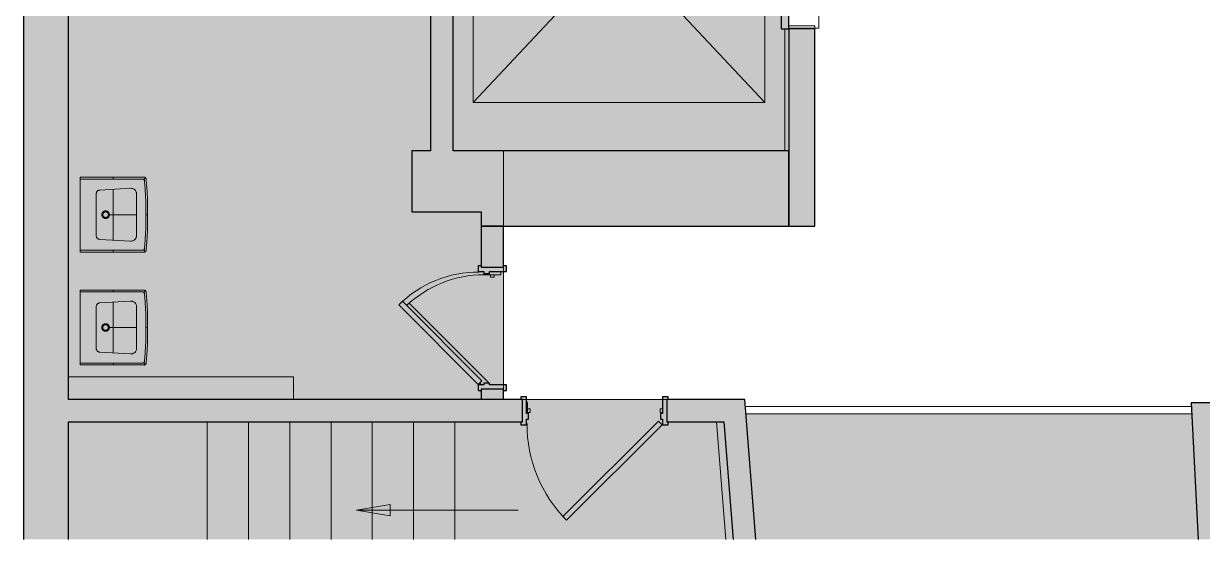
# Model space of a CAD drawing. Header units: inches. Extents: x 624 to 2155, y -334 to 1857.
# Drawn here: x 1524.4 to 1838.8, y 937.9 to 1075.5 of the extents above; entities that cross this region are included whole.
import ezdxf

# ---------------------------------------------------------------- set-up
doc = ezdxf.new("R2010")
doc.units = ezdxf.units.IN
doc.header["$MEASUREMENT"] = 0
doc.linetypes.add('Demolished', pattern=[0.1875, 0.125, -0.0625])
for name, color, linetype, lineweight in [('1600 K ST MEZZANINE_dwg', 8, 'Continuous', 9), ('A-DETL-GENF', 92, 'Continuous', 9), ('A-DETL-THIN', 151, 'Continuous', 9), ('A-DOOR', 31, 'Demolished', 9), ('A-Door-Exst', 7, 'Continuous', 9), ('A-Flor-Hral-Exst', 7, 'Continuous', 9), ('A-WALL', 113, 'Continuous', 18), ('A-Wall-Exst', 7, 'Continuous', 9), ('A-WALL-PATT', 111, 'Continuous', 18), ('I-WALL', 2, 'Continuous', 18), ('XAR$0$AFLEV', 7, 'Continuous', 9), ('XAR$0$AFLST', 7, 'Continuous', 9), ('XAR$0$AWA', 7, 'Continuous', 9), ('XAR$0$PFI', 7, 'Continuous', 9)]:
    doc.layers.add(name, color=color, linetype=linetype, lineweight=lineweight)

# ---------------------------------------------------------------- blocks, each defined once
blk = doc.blocks.new('ELEVATOR DOOR - 42_ x 84_-7366661-Level MEZZ DEMOLITION')
at = {"layer": 'A-DOOR', "linetype": 'Continuous', "lineweight": 18}
for points in [[(-25.15, 5.5), (-25.15, 3.5), (-4.03, 3.5), (-4.03, 5.5)], [(-3.78, 5.5), (-3.78, 3.5), (17.35, 3.5), (17.35, 5.5)]]:
    blk.add_hatch(color=10, dxfattribs=at).paths.add_polyline_path(points, flags=0)
at = {"layer": 'A-DOOR', "color": 8, "linetype": 'Continuous', "lineweight": 30}
for p, q in [((-4.03, 5.5), (-25.15, 5.5)), ((-25.15, 5.5), (-25.15, 3.5)), ((-25.15, 3.5), (-4.03, 3.5)), ((-4.03, 3.5), (-4.03, 5.5)), ((17.35, 5.5), (-3.78, 5.5)), ((-3.78, 5.5), (-3.78, 3.5)), ((-3.78, 3.5), (17.35, 3.5)), ((17.35, 3.5), (17.35, 5.5))]:
    blk.add_line(p, q, dxfattribs=at)
at = {"layer": 'A-DOOR', "linetype": 'Continuous', "lineweight": 18}
for p, q in [((-24.9, 3.5), (-24.9, -4.5)), ((-3.78, 3.5), (-4.03, 3.5)), ((17.1, -4.5), (17.1, 3.5)), ((-24.9, -4.5), (17.1, -4.5))]:
    blk.add_line(p, q, dxfattribs=at)
blk = doc.blocks.new('1600 K ST MEZZANINE_dwg-7073454-Level MEZZ DEMOLITION')
at = {"lineweight": 9}
blk.add_hatch(color=256, dxfattribs=at).paths.add_polyline_path([(1905.36, 944.22), (1896.36, 945.72), (1905.36, 947.22)], flags=0)
for p, q in [((1896.36, 945.72), (1905.36, 947.22)), ((1905.36, 947.22), (1905.36, 944.22)), ((1896.36, 945.72), (1939.52, 945.72)), ((1905.36, 944.22), (1896.36, 945.72))]:
    blk.add_line(p, q, dxfattribs=at)
at = {"layer": 'A-Door-Exst'}
for p, q in [((1934.88, 1008.51), (1934.88, 1009.38)), ((1929.26, 979.63), (1929.77, 979.13)), ((1933.13, 979.14), (1932.13, 979.14))]:
    blk.add_line(p, q, dxfattribs=at)
at = {"layer": 'A-Door-Exst', "flags": 128}
for points in [[(1930.38, 1008.88), (1930.38, 1008.51), (1934.88, 1008.51)], [(1931.49, 979.63), (1931.62, 979.75), (1910.4, 1000.97), (1909.76, 1000.32)], [(1941.75, 974.5), (1942.03, 974.5), (1942.03, 971.5)], [(1978, 971.75), (1977.41, 971.75), (1977.41, 972.75), (1978, 972.75)]]:
    blk.add_lwpolyline(points, dxfattribs=at)
for points in [[(1933.13, 1008.51), (1933.13, 1007.89), (1932.13, 1007.89), (1932.13, 1008.51)], [(1942.03, 971.75), (1942.66, 971.75), (1942.66, 972.75), (1942.03, 972.75)]]:
    blk.add_lwpolyline(points, close=True, dxfattribs=at)
at = {"layer": 'A-Door-Exst'}
blk.add_arc((1930.38, 978.51), 30, 90, 133.3989, dxfattribs=at)
at = {"layer": 'A-Flor-Hral-Exst'}
for p, q in [((2000.23, 973.38), (2119, 973.38)), ((2000.23, 971.38), (2119.1, 971.38))]:
    blk.add_line(p, q, dxfattribs=at)
at = {"layer": 'A-Wall-Exst'}
for p, q in [((2010.63, 1074.08), (2010.63, 1041.58)), ((1992.38, 969.25), (1994.84, 937.92))]:
    blk.add_line(p, q, dxfattribs=at)
at = {"layer": 'A-Wall-Exst', "flags": 128}
blk.add_lwpolyline([(2018.63, 1074.08), (2018.63, 1074.95), (2011.63, 1074.95)], dxfattribs=at)
at = {"layer": 'A-WALL-PATT', "color": 7, "lineweight": 9}
blk.add_line((2011.63, 1074.95), (2018.63, 1074.95), dxfattribs=at)
at = {"layer": 'XAR$0$AFLEV', "flags": 128}
blk.add_lwpolyline([(2005.28, 1137.45), (1927.48, 1137.45), (1927.48, 1054.45), (2005.28, 1054.45), (2005.28, 1137.45), (1927.48, 1054.45), (2005.28, 1054.45), (1927.48, 1137.45)], dxfattribs=at)
at = {"layer": 'XAR$0$AFLST'}
for p, q in [((1856.62, 969.25), (1856.62, 937.92)), ((1867.62, 969.25), (1867.62, 937.92)), ((1878.62, 969.25), (1878.62, 937.92)), ((1889.62, 969.25), (1889.62, 937.92)), ((1900.62, 969.25), (1900.62, 937.92)), ((1911.62, 969.25), (1911.62, 937.92)), ((1922.62, 969.25), (1922.62, 937.92))]:
    blk.add_line(p, q, dxfattribs=at)
at = {"layer": 'XAR$0$AWA', "flags": 128}
blk.add_lwpolyline([(1819.63, 981.25), (1879.63, 981.25), (1879.63, 975.25)], dxfattribs=at)
at = {"layer": 'XAR$0$PFI'}
for p, q in [((1831.53, 1034.04), (1831.53, 1034.54)), ((1840.14, 1034.41), (1839.68, 1033.91)), ((1839.35, 1034.04), (1822.75, 1034.04)), ((1836.17, 1031.58), (1827.95, 1031.12)), ((1831.53, 1017.76), (1831.53, 1031.32)), ((1827, 1018.96), (1827, 1030.12)), ((1837.75, 1019), (1837.75, 1030.08)), ((1840.21, 1024.54), (1840.21, 1027.56)), ((1830.5, 1024.54), (1837.75, 1024.54)), ((1836.17, 1017.5), (1827.95, 1017.96)), ((1831.53, 1014.54), (1831.53, 1015.04)), ((1840.14, 1014.67), (1839.68, 1015.17)), ((1839.35, 1003.95), (1822.75, 1003.95)), ((1831.53, 1003.95), (1831.53, 1004.45)), ((1840.14, 1004.32), (1839.68, 1003.82)), ((1827, 988.86), (1827, 1000.03)), ((1836.17, 1001.48), (1827.95, 1001.03)), ((1831.53, 987.67), (1831.53, 1001.22)), ((1837.75, 988.91), (1837.75, 999.99)), ((1840.21, 994.45), (1840.21, 997.46)), ((1830.5, 994.45), (1837.75, 994.45)), ((1836.17, 987.41), (1827.95, 987.87)), ((1831.53, 984.45), (1831.53, 984.95)), ((1840.14, 984.58), (1839.68, 985.08))]:
    blk.add_line(p, q, dxfattribs=at)
at = {"layer": 'XAR$0$PFI', "flags": 128}
for points in [[(1839.35, 1015.04), (1822.75, 1015.04), (1822.75, 1034.04), (1822.75, 1034.54), (1839.8, 1034.54)], [(1840.7, 1021.35), (1840.71, 1024.54), (1840.7, 1027.73)], [(1840.21, 1021.52), (1840.21, 1024.54), (1840.75, 1024.54)], [(1839.8, 1014.54), (1822.75, 1014.54), (1822.75, 1015.04)], [(1839.35, 984.95), (1822.75, 984.95), (1822.75, 1003.95), (1822.75, 1004.45), (1839.8, 1004.45)], [(1840.7, 991.26), (1840.71, 994.45), (1840.7, 997.63)], [(1840.21, 991.43), (1840.21, 994.45), (1840.75, 994.45)], [(1839.8, 984.45), (1822.75, 984.45), (1822.75, 984.95)]]:
    blk.add_lwpolyline(points, dxfattribs=at)
at = {"layer": 'XAR$0$PFI'}
for centre, radius, start, end in [((1839.8, 1033.96), 0.578, 75.9109, 90), ((1839.87, 1034.22), 0.312, 56.68, 75.9106), ((1839.61, 1033.83), 0.783, 47.7325, 56.6803), ((1839.61, 1033.83), 0.783, 38.785, 47.7328), ((1839.97, 1034.12), 0.312, 19.5539, 38.7846), ((1839.72, 1034.03), 0.578, 5.4652, 19.5543), ((1827.86, 1030.47), 0.631, 107.6497, 127.2485), ((1828.01, 1029.97), 1.15, 93.18, 107.6499), ((1836.27, 1029.81), 1.77, 81.5323, 93.1799), ((1836.4, 1030.71), 0.86, 64.7819, 81.5323), ((1835.32, 1028.41), 3.41, 58.2375, 64.7819), ((1836.55, 1030.39), 1.08, 46.5898, 58.2374), ((1836.55, 1030.39), 1.08, 34.9424, 46.59), ((1834.64, 1029.05), 3.41, 28.3981, 34.9424), ((1839.35, 1033.46), 0.578, 75.8672, 90.0001), ((1839.41, 1033.72), 0.312, 56.5938, 75.8668), ((1839.15, 1033.33), 0.781, 47.6012, 56.5939), ((1839.15, 1033.33), 0.781, 38.609, 47.6017), ((1839.52, 1033.62), 0.312, 19.3356, 38.6086), ((1839.27, 1033.53), 0.578, 5.2026, 19.3356), ((1710, 1021.76), 130.38, 3.4685, 5.2027), ((1709.99, 1021.62), 130.9, 3.6433, 5.465), ((1828.16, 1030.12), 1.15, 165.5301, 180), ((1827.65, 1030.25), 0.631, 145.9309, 165.5297), ((1828.4, 1029.74), 1.54, 136.59, 145.9312), ((1828.4, 1029.74), 1.54, 127.2488, 136.59), ((1836.88, 1030.26), 0.86, 11.6475, 28.3979), ((1835.98, 1030.08), 1.77, 359.9999, 11.6475), ((1803.55, 1027.43), 36.66, 0.1978, 3.4685), ((1803.68, 1027.59), 37.02, 0.2176, 3.6434), ((1829.5, 1024.54), 1, 170.0001, 180.0001), ((1829.5, 1024.54), 1, 160, 170.0001), ((1829.5, 1024.54), 1, 149.9998, 159.9998), ((1829.5, 1024.54), 1, 140.0001, 150.0001), ((1829.5, 1024.54), 1, 130, 140), ((1829.5, 1024.54), 0.75, 159.9997, 169.9997), ((1829.5, 1024.54), 0.75, 150.0002, 160.0002), ((1829.5, 1024.54), 1, 119.9999, 129.9999), ((1829.5, 1024.54), 0.75, 140, 150), ((1829.5, 1024.54), 0.75, 130, 140), ((1829.5, 1024.54), 1, 110.0002, 120.0002), ((1829.5, 1024.54), 0.75, 120, 130), ((1829.5, 1024.54), 0.75, 109.9998, 119.9998), ((1829.5, 1024.54), 1, 99.9999, 110), ((1829.5, 1024.54), 0.75, 100.0003, 110.0003), ((1829.5, 1024.54), 1, 89.9999, 99.9999), ((1829.5, 1024.54), 0.75, 89.9999, 99.9999), ((1829.5, 1024.54), 1, 80.0001, 90.0001), ((1829.5, 1024.54), 0.75, 80.0001, 90.0001), ((1829.5, 1024.54), 0.75, 69.9997, 79.9997), ((1829.5, 1024.54), 1, 70, 80.0001), ((1829.5, 1024.54), 0.75, 60.0002, 70.0002), ((1829.5, 1024.54), 1, 59.9998, 69.9998), ((1829.5, 1024.54), 0.75, 50, 60), ((1829.5, 1024.54), 0.75, 40, 50), ((1829.5, 1024.54), 1, 50.0001, 60.0001), ((1829.5, 1024.54), 0.75, 30, 40), ((1829.5, 1024.54), 1, 40, 50), ((1829.5, 1024.54), 0.75, 19.9998, 29.9998), ((1829.5, 1024.54), 0.75, 10.0003, 20.0003), ((1829.5, 1024.54), 1, 29.9999, 39.9999), ((1829.5, 1024.54), 1, 20.0002, 30.0002), ((1829.5, 1024.54), 1, 9.9999, 20), ((1829.5, 1024.54), 1, 359.9999, 9.9999), ((1829.5, 1024.54), 1, 179.9999, 189.9999), ((1829.5, 1024.54), 1, 189.9999, 200), ((1829.5, 1024.54), 1, 200.0002, 210.0002), ((1829.5, 1024.54), 1, 209.9999, 219.9999), ((1829.5, 1024.54), 1, 220, 230), ((1829.5, 1024.54), 0.75, 170.0001, 180.0001), ((1829.5, 1024.54), 0.75, 179.9999, 189.9999), ((1829.5, 1024.54), 0.75, 190.0003, 200.0003), ((1829.5, 1024.54), 0.75, 199.9998, 209.9998), ((1829.5, 1024.54), 0.75, 210, 220), ((1829.5, 1024.54), 1, 230.0001, 240.0001), ((1829.5, 1024.54), 0.75, 220, 230), ((1829.5, 1024.54), 1, 239.9998, 249.9998), ((1829.5, 1024.54), 0.75, 230, 240), ((1829.5, 1024.54), 0.75, 240.0002, 250.0002), ((1829.5, 1024.54), 1, 250, 260.0001), ((1829.5, 1024.54), 0.75, 249.9997, 259.9997), ((1829.5, 1024.54), 1, 260.0001, 270.0001), ((1829.5, 1024.54), 0.75, 260.0001, 270.0001), ((1829.5, 1024.54), 0.75, 269.9999, 279.9999), ((1829.5, 1024.54), 1, 269.9999, 279.9999), ((1829.5, 1024.54), 0.75, 280.0003, 290.0003), ((1829.5, 1024.54), 1, 279.9999, 290), ((1829.5, 1024.54), 0.75, 289.9998, 299.9998), ((1829.5, 1024.54), 1, 290.0002, 300.0002), ((1829.5, 1024.54), 0.75, 300, 310), ((1829.5, 1024.54), 0.75, 310, 320), ((1829.5, 1024.54), 1, 299.9999, 309.9999), ((1829.5, 1024.54), 0.75, 320, 330), ((1829.5, 1024.54), 0.75, 330.0002, 340.0002), ((1829.5, 1024.54), 1, 310, 320), ((1829.5, 1024.54), 0.75, 339.9997, 349.9997), ((1829.5, 1024.54), 0.75, 359.9999, 9.9999), ((1829.5, 1024.54), 0.75, 350.0001, 0.0001), ((1829.5, 1024.54), 1, 320.0001, 330.0001), ((1829.5, 1024.54), 1, 329.9998, 339.9998), ((1829.5, 1024.54), 1, 340, 350.0001), ((1829.5, 1024.54), 1, 350.0001, 0.0001), ((1828.16, 1018.96), 1.15, 180, 194.4699), ((1827.65, 1018.83), 0.631, 194.4703, 214.0691), ((1828.4, 1019.34), 1.54, 214.0688, 223.41), ((1834.64, 1020.03), 3.41, 325.0576, 331.6019), ((1836.88, 1018.82), 0.86, 331.6021, 348.3525), ((1835.98, 1019), 1.77, 348.3525, 0.0001), ((1710, 1027.32), 130.38, 354.7973, 356.5315), ((1803.55, 1021.65), 36.66, 356.5315, 359.8022), ((1709.99, 1027.46), 130.9, 354.535, 356.3567), ((1803.68, 1021.49), 37.02, 356.3566, 359.7824), ((1828.4, 1019.34), 1.54, 223.41, 232.7512), ((1827.86, 1018.61), 0.631, 232.7515, 252.3503), ((1828.01, 1019.11), 1.15, 252.3501, 266.82), ((1836.27, 1019.27), 1.77, 266.8201, 278.4677), ((1836.4, 1018.37), 0.86, 278.4677, 295.2181), ((1835.32, 1020.67), 3.41, 295.2181, 301.7625), ((1836.55, 1018.69), 1.08, 301.7626, 313.4102), ((1836.55, 1018.69), 1.08, 313.41, 325.0576), ((1839.15, 1015.75), 0.781, 312.3983, 321.391), ((1839.52, 1015.46), 0.312, 321.3914, 340.6644), ((1839.27, 1015.55), 0.578, 340.6644, 354.7974), ((1839.35, 1015.62), 0.578, 269.9999, 284.1328), ((1839.41, 1015.36), 0.312, 284.1332, 303.4062), ((1839.15, 1015.75), 0.781, 303.4061, 312.3988), ((1839.8, 1015.12), 0.578, 270, 284.0891), ((1839.87, 1014.86), 0.312, 284.0894, 303.32), ((1839.61, 1015.25), 0.783, 303.3197, 312.2675), ((1839.61, 1015.25), 0.783, 312.2672, 321.215), ((1839.97, 1014.96), 0.312, 321.2154, 340.4461), ((1839.72, 1015.05), 0.578, 340.4457, 354.5348), ((1839.35, 1003.37), 0.578, 75.8672, 90.0001), ((1839.41, 1003.63), 0.312, 56.5938, 75.8668), ((1839.15, 1003.23), 0.781, 47.6012, 56.5939), ((1839.15, 1003.23), 0.781, 38.609, 47.6017), ((1839.52, 1003.53), 0.312, 19.3356, 38.6086), ((1839.8, 1003.87), 0.578, 75.9109, 90), ((1839.27, 1003.44), 0.578, 5.2026, 19.3356), ((1710, 991.67), 130.38, 3.4685, 5.2027), ((1839.87, 1004.13), 0.312, 56.68, 75.9106), ((1839.61, 1003.73), 0.783, 47.7325, 56.6803), ((1839.61, 1003.73), 0.783, 38.785, 47.7328), ((1839.97, 1004.03), 0.312, 19.5539, 38.7846), ((1839.72, 1003.94), 0.578, 5.4652, 19.5543), ((1709.99, 991.53), 130.9, 3.6433, 5.465), ((1828.16, 1000.03), 1.15, 165.5301, 180), ((1827.65, 1000.16), 0.631, 145.9309, 165.5297), ((1828.4, 999.65), 1.54, 136.59, 145.9312), ((1828.4, 999.65), 1.54, 127.2488, 136.59), ((1827.86, 1000.37), 0.631, 107.6497, 127.2485), ((1828.01, 999.88), 1.15, 93.18, 107.6499), ((1836.27, 999.71), 1.77, 81.5323, 93.1799), ((1836.4, 1000.62), 0.86, 64.7819, 81.5323), ((1835.32, 998.31), 3.41, 58.2375, 64.7819), ((1836.55, 1000.29), 1.08, 46.5898, 58.2374), ((1836.55, 1000.29), 1.08, 34.9424, 46.59), ((1834.64, 998.96), 3.41, 28.3981, 34.9424), ((1836.88, 1000.17), 0.86, 11.6475, 28.3979), ((1835.98, 999.99), 1.77, 359.9999, 11.6475), ((1803.55, 997.34), 36.66, 0.1978, 3.4685), ((1803.68, 997.49), 37.02, 0.2176, 3.6434), ((1829.5, 994.45), 1, 170.0001, 180.0001), ((1829.5, 994.45), 1, 179.9999, 189.9999), ((1829.5, 994.45), 1, 160, 170.0001), ((1829.5, 994.45), 1, 189.9999, 200), ((1829.5, 994.45), 1, 149.9998, 159.9998), ((1829.5, 994.45), 1, 200.0002, 210.0002), ((1829.5, 994.45), 1, 140.0001, 150.0001), ((1829.5, 994.45), 1, 209.9999, 219.9999), ((1829.5, 994.45), 1, 130, 140), ((1829.5, 994.45), 1, 220, 230), ((1829.5, 994.45), 0.75, 170.0001, 180.0001), ((1829.5, 994.45), 0.75, 179.9999, 189.9999), ((1829.5, 994.45), 0.75, 159.9997, 169.9997), ((1829.5, 994.45), 0.75, 190.0003, 200.0003), ((1829.5, 994.45), 0.75, 150.0002, 160.0002), ((1829.5, 994.45), 0.75, 199.9998, 209.9998), ((1829.5, 994.45), 1, 119.9999, 129.9999), ((1829.5, 994.45), 0.75, 140, 150), ((1829.5, 994.45), 0.75, 210, 220), ((1829.5, 994.45), 1, 230.0001, 240.0001), ((1829.5, 994.45), 0.75, 130, 140), ((1829.5, 994.45), 0.75, 220, 230), ((1829.5, 994.45), 1, 110.0002, 120.0002), ((1829.5, 994.45), 1, 239.9998, 249.9998), ((1829.5, 994.45), 0.75, 120, 130), ((1829.5, 994.45), 0.75, 230, 240), ((1829.5, 994.45), 0.75, 109.9998, 119.9998), ((1829.5, 994.45), 0.75, 240.0002, 250.0002), ((1829.5, 994.45), 1, 99.9999, 110), ((1829.5, 994.45), 1, 250, 260.0001), ((1829.5, 994.45), 0.75, 100.0003, 110.0003), ((1829.5, 994.45), 0.75, 249.9997, 259.9997), ((1829.5, 994.45), 1, 89.9999, 99.9999), ((1829.5, 994.45), 1, 260.0001, 270.0001), ((1829.5, 994.45), 0.75, 89.9999, 99.9999), ((1829.5, 994.45), 0.75, 260.0001, 270.0001), ((1829.5, 994.45), 1, 80.0001, 90.0001), ((1829.5, 994.45), 0.75, 80.0001, 90.0001), ((1829.5, 994.45), 0.75, 269.9999, 279.9999), ((1829.5, 994.45), 1, 269.9999, 279.9999), ((1829.5, 994.45), 0.75, 69.9997, 79.9997), ((1829.5, 994.45), 0.75, 280.0003, 290.0003), ((1829.5, 994.45), 1, 70, 80.0001), ((1829.5, 994.45), 1, 279.9999, 290), ((1829.5, 994.45), 0.75, 60.0002, 70.0002), ((1829.5, 994.45), 0.75, 289.9998, 299.9998), ((1829.5, 994.45), 1, 59.9998, 69.9998), ((1829.5, 994.45), 1, 290.0002, 300.0002), ((1829.5, 994.45), 0.75, 50, 60), ((1829.5, 994.45), 0.75, 300, 310), ((1829.5, 994.45), 0.75, 40, 50), ((1829.5, 994.45), 0.75, 310, 320), ((1829.5, 994.45), 1, 50.0001, 60.0001), ((1829.5, 994.45), 1, 299.9999, 309.9999), ((1829.5, 994.45), 0.75, 30, 40), ((1829.5, 994.45), 0.75, 320, 330), ((1829.5, 994.45), 1, 40, 50), ((1829.5, 994.45), 0.75, 19.9998, 29.9998), ((1829.5, 994.45), 0.75, 330.0002, 340.0002), ((1829.5, 994.45), 1, 310, 320), ((1829.5, 994.45), 0.75, 10.0003, 20.0003), ((1829.5, 994.45), 0.75, 339.9997, 349.9997), ((1829.5, 994.45), 0.75, 359.9999, 9.9999), ((1829.5, 994.45), 0.75, 350.0001, 0.0001), ((1829.5, 994.45), 1, 29.9999, 39.9999), ((1829.5, 994.45), 1, 320.0001, 330.0001), ((1829.5, 994.45), 1, 20.0002, 30.0002), ((1829.5, 994.45), 1, 329.9998, 339.9998), ((1829.5, 994.45), 1, 9.9999, 20), ((1829.5, 994.45), 1, 340, 350.0001), ((1829.5, 994.45), 1, 359.9999, 9.9999), ((1829.5, 994.45), 1, 350.0001, 0.0001), ((1803.55, 991.55), 36.66, 356.5315, 359.8022), ((1803.68, 991.4), 37.02, 356.3566, 359.7824), ((1828.16, 988.86), 1.15, 180, 194.4699), ((1827.65, 988.73), 0.631, 194.4703, 214.0691), ((1828.4, 989.24), 1.54, 214.0688, 223.41), ((1828.4, 989.24), 1.54, 223.41, 232.7512), ((1827.86, 988.52), 0.631, 232.7515, 252.3503), ((1828.01, 989.02), 1.15, 252.3501, 266.82), ((1836.27, 989.18), 1.77, 266.8201, 278.4677), ((1836.4, 988.28), 0.86, 278.4677, 295.2181), ((1835.32, 990.58), 3.41, 295.2181, 301.7625), ((1836.55, 988.6), 1.08, 301.7626, 313.4102), ((1836.55, 988.6), 1.08, 313.41, 325.0576), ((1834.64, 989.93), 3.41, 325.0576, 331.6019), ((1836.88, 988.72), 0.86, 331.6021, 348.3525), ((1835.98, 988.91), 1.77, 348.3525, 0.0001), ((1710, 997.22), 130.38, 354.7973, 356.5315), ((1709.99, 997.37), 130.9, 354.535, 356.3567), ((1839.35, 985.52), 0.578, 269.9999, 284.1328), ((1839.41, 985.27), 0.312, 284.1332, 303.4062), ((1839.15, 985.66), 0.781, 303.4061, 312.3988), ((1839.15, 985.66), 0.781, 312.3983, 321.391), ((1839.52, 985.36), 0.312, 321.3914, 340.6644), ((1839.8, 985.02), 0.578, 270, 284.0891), ((1839.27, 985.45), 0.578, 340.6644, 354.7974), ((1839.87, 984.77), 0.312, 284.0894, 303.32), ((1839.61, 985.16), 0.783, 303.3197, 312.2675), ((1839.61, 985.16), 0.783, 312.2672, 321.215), ((1839.97, 984.86), 0.312, 321.2154, 340.4461), ((1839.72, 984.95), 0.578, 340.4457, 354.5348)]:
    blk.add_arc(centre, radius, start, end, dxfattribs=at)
blk = doc.blocks.new('Walls 1 - Walls 1-7192676-Level MEZZ DEMOLITION')
at = {"layer": 'A-WALL', "lineweight": 9}
blk.add_hatch(color=7, dxfattribs=at).paths.add_polyline_path([(1931.42, 1021.45), (2011.63, 1021.45), (2011.63, 1041.58), (1922.13, 1041.58), (1922.13, 1146.95), (2010.63, 1146.95), (2010.63, 1154.95), (1922.13, 1154.95), (1922.13, 1258.73), (2011.63, 1258.73), (2011.63, 1264.73), (1973.63, 1264.73), (1973.63, 1275.92), (1911.63, 1275.92), (1911.63, 1258.73), (1916.13, 1258.73), (1916.13, 1164.68), (1819.63, 1164.68), (1819.63, 1160.68), (1916.13, 1160.68), (1916.13, 1137.08), (1819.63, 1137.08), (1819.63, 1133.08), (1916.13, 1133.08), (1916.13, 1041.58), (1911.13, 1041.58), (1911.13, 1025.33), (1929.63, 1025.33), (1929.63, 1021.45)], flags=0)
at = {"layer": 'A-WALL', "color": 8, "lineweight": 30}
for p, q in [((1973.63, 1275.92), (1911.63, 1275.92)), ((1911.63, 1275.92), (1911.63, 1258.73)), ((1973.63, 1264.73), (1973.63, 1275.92)), ((2011.63, 1264.73), (1973.63, 1264.73)), ((2011.63, 1258.73), (2011.63, 1264.73)), ((1911.63, 1258.73), (1916.13, 1258.73)), ((1916.13, 1258.73), (1916.13, 1164.68)), ((1922.13, 1154.95), (1922.13, 1258.73)), ((1922.13, 1258.73), (2011.63, 1258.73)), ((1916.13, 1164.68), (1819.63, 1164.68)), ((1819.63, 1164.68), (1819.63, 1160.68)), ((1819.63, 1160.68), (1916.13, 1160.68)), ((1916.13, 1160.68), (1916.13, 1137.08)), ((2010.63, 1154.95), (1922.13, 1154.95)), ((2010.63, 1146.95), (2010.63, 1154.95)), ((1922.13, 1041.58), (1922.13, 1146.95)), ((1922.13, 1146.95), (2010.63, 1146.95)), ((1916.13, 1137.08), (1819.63, 1137.08)), ((1819.63, 1137.08), (1819.63, 1133.08)), ((1819.63, 1133.08), (1916.13, 1133.08)), ((1916.13, 1133.08), (1916.13, 1041.58)), ((1916.13, 1041.58), (1911.13, 1041.58)), ((1911.13, 1041.58), (1911.13, 1025.33)), ((2011.63, 1041.58), (1922.13, 1041.58)), ((2011.63, 1021.45), (2011.63, 1041.58)), ((1911.13, 1025.33), (1929.63, 1025.33)), ((1929.63, 1025.33), (1929.63, 1021.45)), ((1929.63, 1021.45), (2011.63, 1021.45))]:
    blk.add_line(p, q, dxfattribs=at)
blk = doc.blocks.new('Door - Single - Solid Door-7682708-Level MEZZ DEMOLITION')
at = {"layer": 'A-DOOR', "linetype": 'Continuous', "lineweight": 18}
h = blk.add_hatch(color=10, dxfattribs=at)
h.paths.add_polyline_path([(-15.63, 3.84), (-15.63, 3.09), (-15.26, 3.09), (-15.26, -2.91), (-15.63, -2.91), (-15.63, -3.66), (-14.13, -3.66), (-14.13, 0.84), (-13.63, 0.84), (-13.63, 2.34), (-14.13, 2.34), (-14.13, 3.84), (-15.26, 3.84)], flags=0)
h.paths.add_polyline_path([(22.12, 3.84), (22.12, 2.34), (21.62, 2.34), (21.62, 0.84), (22.12, 0.84), (22.12, -3.66), (23.62, -3.66), (23.62, -2.91), (23.24, -2.91), (23.24, 3.09), (23.62, 3.09), (23.62, 3.84), (23.24, 3.84)], flags=0)
at = {"layer": 'A-DOOR', "color": 8, "linetype": 'Continuous', "lineweight": 30}
for p, q in [((-14.01, 3.84), (11.45, 29.29)), ((12.42, 28.32), (-13.03, 2.87)), ((11.45, 29.29), (12.42, 28.32)), ((-15.63, 3.84), (-15.63, 3.09)), ((-14.13, 3.84), (-15.63, 3.84)), ((-14.13, 2.34), (-14.13, 3.84)), ((-13.03, 2.87), (-14.01, 3.84)), ((23.62, 3.84), (22.12, 3.84)), ((22.12, 3.84), (22.12, 2.34)), ((23.62, 3.09), (23.62, 3.84)), ((-13.63, 2.34), (-14.13, 2.34)), ((-14.13, -3.66), (-14.13, 0.84)), ((-14.13, 0.84), (-13.63, 0.84)), ((-13.63, 0.84), (-13.63, 2.34)), ((22.12, 2.34), (21.62, 2.34)), ((21.62, 2.34), (21.62, 0.84)), ((21.62, 0.84), (22.12, 0.84)), ((22.12, 0.84), (22.12, -3.66)), ((-15.63, -2.91), (-15.63, -3.66)), ((23.62, -3.66), (23.62, -2.91)), ((-15.63, -3.66), (-14.13, -3.66)), ((22.12, -3.66), (23.62, -3.66))]:
    blk.add_line(p, q, dxfattribs=at)
at = {"layer": 'A-DOOR', "linetype": 'Continuous'}
blk.add_arc((-14.01, 3.84), 36, 359.5, 45, dxfattribs=at)
blk = doc.blocks.new('Door - Single - Solid Door 2_6-7274923-Level MEZZ DEMOLITION')
at = {"layer": 'A-DOOR', "linetype": 'Continuous', "lineweight": 18}
h = blk.add_hatch(color=10, dxfattribs=at)
h.paths.add_polyline_path([(-12.63, 3.09), (-12.26, 3.09), (-12.26, -2.91), (-12.63, -2.91), (-12.63, -3.66), (-11.13, -3.66), (-11.13, 0.84), (-10.63, 0.84), (-10.63, 2.34), (-11.13, 2.34), (-11.13, 3.84), (-12.63, 3.84)], flags=0)
h.paths.add_polyline_path([(18.62, 2.01), (18.62, 0.84), (19.12, 0.84), (19.12, -3.66), (20.62, -3.66), (20.62, -2.91), (20.24, -2.91), (20.24, 3.09), (20.62, 3.09), (20.62, 3.84), (19.12, 3.84), (19.12, 2.34), (18.62, 2.34)], flags=0)
at = {"layer": 'A-DOOR', "color": 8, "linetype": 'Continuous', "lineweight": 30}
for p, q in [((-11.01, 3.84), (10.21, 25.05)), ((11.18, 24.08), (-10.03, 2.87)), ((10.21, 25.05), (11.18, 24.08)), ((-12.63, 3.84), (-12.63, 3.09)), ((-11.13, 3.84), (-12.63, 3.84)), ((-11.13, 2.34), (-11.13, 3.84)), ((-10.03, 2.87), (-11.01, 3.84)), ((20.62, 3.84), (19.12, 3.84)), ((19.12, 3.84), (19.12, 2.34)), ((20.62, 3.09), (20.62, 3.84)), ((-10.63, 2.34), (-11.13, 2.34)), ((-11.13, -3.66), (-11.13, 0.84)), ((-11.13, 0.84), (-10.63, 0.84)), ((-10.63, 0.84), (-10.63, 2.34)), ((19.12, 2.34), (18.62, 2.34)), ((18.62, 2.34), (18.62, 0.84)), ((18.62, 0.84), (19.12, 0.84)), ((19.12, 0.84), (19.12, -3.66)), ((-12.63, -2.91), (-12.63, -3.66)), ((20.62, -3.66), (20.62, -2.91)), ((-12.63, -3.66), (-11.13, -3.66)), ((19.12, -3.66), (20.62, -3.66))]:
    blk.add_line(p, q, dxfattribs=at)
at = {"layer": 'A-DOOR', "linetype": 'Continuous'}
blk.add_arc((-11.01, 3.84), 30, 359.5, 45, dxfattribs=at)

msp = doc.modelspace()

# ---------------------------------------------------------------- hatches: boundary and pattern name
at = {"layer": 'A-DETL-GENF'}
h = msp.add_hatch(color=9, dxfattribs=at)
h.paths.add_polyline_path([(1702.63, 937.92), (1713.66, 937.92), (1711.19, 969.25), (1696.31, 969.25), (1696.31, 968.5), (1694.81, 968.5), (1694.81, 970), (1694.31, 970), (1694.31, 971.5), (1694.81, 971.5), (1694.81, 975.25), (1658.56, 975.25), (1658.56, 971.5), (1659.06, 971.5), (1659.06, 970), (1658.56, 970), (1658.56, 968.5), (1657.06, 968.5), (1657.06, 969.25), (1536.44, 969.25), (1536.44, 937.92), (1698.55, 937.92)], flags=0)
h.paths.add_polyline_path([(1719.68, 937.92), (1837.6, 937.92), (1835.91, 971.38), (1717.04, 971.38), (1717.21, 969.25)], flags=0)
h.paths.add_polyline_path([(2066.87, 937.92), (2154.72, 937.92), (2154.72, 1207.73), (2128.64, 1207.73), (2128.64, 1061.08), (2128.89, 1061.08), (2128.89, 1041.2), (2098.51, 1041.2), (2098.51, 995.15), (1863.44, 995.15), (1863.44, 937.92), (2066.28, 937.92)], flags=0)
h.paths.add_polyline_path([(1855.07, 937.92), (1857.44, 937.92), (1857.44, 968.38), (1842.07, 968.38), (1843.61, 937.92), (1853.4, 937.92)], flags=0)
h.paths.add_polyline_path([(1858.97, 974.38), (1859.94, 974.38), (1859.94, 995.15), (1856.19, 995.15), (1856.19, 974.38), (1857.44, 974.38)], flags=0)
h.paths.add_polyline_path([(1646.44, 975.25), (1646.44, 977.63), (1645.69, 977.63), (1645.69, 979.13), (1647.19, 979.13), (1647.19, 979.63), (1648.69, 979.63), (1648.69, 979.13), (1652.44, 979.13), (1652.44, 1009.38), (1648.69, 1009.38), (1648.69, 1008.88), (1647.19, 1008.88), (1647.19, 1009.38), (1645.69, 1009.38), (1645.69, 1010.88), (1646.44, 1010.88), (1646.44, 1025.33), (1627.94, 1025.33), (1627.94, 1041.58), (1632.94, 1041.58), (1632.94, 1133.08), (1536.44, 1133.08), (1536.44, 975.25), (1645.69, 975.25)], flags=0)
h.paths.add_polyline_path([(1652.44, 1041.58), (1728.44, 1041.58), (1728.44, 1074.08), (1726.44, 1074.08), (1726.44, 1095.2), (1728.44, 1095.2), (1728.44, 1095.45), (1726.44, 1095.45), (1726.44, 1116.58), (1728.44, 1116.58), (1728.44, 1184.58), (1726.44, 1184.58), (1726.44, 1205.7), (1728.44, 1205.7), (1728.44, 1205.95), (1726.44, 1205.95), (1726.44, 1227.08), (1728.44, 1227.08), (1728.44, 1258.73), (1638.94, 1258.73), (1638.94, 1154.95), (1727.44, 1154.95), (1727.44, 1146.95), (1638.94, 1146.95), (1638.94, 1041.58), (1646.44, 1041.58)], flags=0)
h.paths.add_polyline_path([(1616.25, 1137.08), (1632.94, 1137.08), (1632.94, 1160.68), (1536.44, 1160.68), (1536.44, 1137.08), (1541.29, 1137.08)], flags=0)
h.paths.add_polyline_path([(1620.76, 1164.68), (1632.94, 1164.68), (1632.94, 1258.73), (1628.44, 1258.73), (1628.44, 1275.92), (1643.44, 1275.92), (1643.44, 1309.66), (1642.69, 1309.66), (1642.69, 1311.16), (1643.44, 1311.16), (1643.44, 1341.41), (1642.69, 1341.41), (1642.69, 1342.91), (1643.44, 1342.91), (1643.44, 1347.28), (1536.44, 1347.28), (1536.44, 1164.68), (1542.12, 1164.68)], flags=0)
h.paths.add_polyline_path([(1690.44, 1264.73), (1728.44, 1264.73), (1728.44, 1296.45), (1692.92, 1296.45), (1692.92, 1295.7), (1691.42, 1295.7), (1691.42, 1301.2), (1690.92, 1301.2), (1690.92, 1302.7), (1691.42, 1302.7), (1691.42, 1303.45), (1661.17, 1303.45), (1661.17, 1302.7), (1661.67, 1302.7), (1661.67, 1301.2), (1661.17, 1301.2), (1661.17, 1295.7), (1659.67, 1295.7), (1659.67, 1296.45), (1649.44, 1296.45), (1649.44, 1275.92), (1690.44, 1275.92)], flags=0)
h.paths.add_polyline_path([(1687.56, 1347.28), (1687.56, 1351.03), (1687.06, 1351.03), (1687.06, 1352.53), (1687.56, 1352.53), (1687.56, 1354.03), (1689.06, 1354.03), (1689.06, 1353.28), (1689.17, 1353.28), (1689.17, 1443.7), (1536.44, 1443.7), (1536.44, 1353.28), (1649.81, 1353.28), (1649.81, 1354.03), (1651.31, 1354.03), (1651.31, 1352.53), (1651.81, 1352.53), (1651.81, 1351.03), (1651.31, 1351.03), (1651.31, 1347.28), (1683.48, 1347.28)], flags=0)
h.paths.add_polyline_path([(1689.17, 1448.7), (1702.64, 1448.7), (1702.64, 1844.85), (1698.57, 1844.85), (1698.57, 1856.85), (1642.57, 1856.85), (1642.57, 1844.85), (1630.71, 1844.85), (1630.71, 1836.6), (1616.74, 1836.6), (1616.74, 1844.85), (1604.87, 1844.85), (1604.87, 1856.85), (1548.87, 1856.85), (1548.87, 1844.85), (1544.94, 1844.85), (1544.94, 1833.6), (1536.44, 1833.6), (1536.44, 1665.6), (1546.69, 1665.6), (1546.69, 1660.6), (1561.69, 1660.6), (1561.69, 1610.85), (1536.44, 1610.85), (1536.44, 1449.7), (1638.44, 1449.7), (1638.44, 1459.54), (1668.44, 1459.54), (1668.44, 1449.7), (1689.17, 1449.7), (1689.17, 1448.86)], flags=0)
at = {"layer": 'A-WALL-PATT', "lineweight": 9}
for points in [[(1536.44, 937.92), (1536.44, 1856.85), (1524.44, 1856.85), (1524.44, 937.92), (1535.49, 937.92)], [(1843.08, 937.92), (1843.61, 937.92), (1841.77, 974.38), (1835.76, 974.38), (1837.6, 937.92)], [(1713.66, 937.92), (1719.68, 937.92), (1717.21, 969.25), (1711.19, 969.25)]]:
    msp.add_hatch(color=7, dxfattribs=at).paths.add_polyline_path(points, flags=0)
h = msp.add_hatch(color=7, dxfattribs=at)
h.paths.add_polyline_path([(1728.44, 1021.45), (1735.44, 1021.45), (1735.44, 1074.08), (1728.44, 1074.08), (1728.44, 1025.33)], flags=0)
h.paths.add_polyline_path([(1735.44, 1116.58), (1735.44, 1184.58), (1728.44, 1184.58), (1728.44, 1116.58)], flags=0)
h.paths.add_polyline_path([(1735.44, 1227.08), (1735.44, 1303.45), (1728.44, 1303.45), (1728.44, 1227.08)], flags=0)
h = msp.add_hatch(color=7, dxfattribs=at)
h.paths.add_polyline_path([(1646.66, 975.25), (1652.44, 975.25), (1652.44, 978), (1646.44, 978), (1646.44, 975.25)], flags=0)
h.paths.add_polyline_path([(1646.66, 1010.5), (1652.44, 1010.5), (1652.44, 1021.45), (1646.44, 1021.45), (1646.44, 1010.5)], flags=0)
h = msp.add_hatch(color=7, dxfattribs=at)
h.paths.add_polyline_path([(1711.19, 969.25), (1717.21, 969.25), (1716.74, 975.25), (1695.94, 975.25), (1695.94, 969.25)], flags=0)
h.paths.add_polyline_path([(1646.66, 969.25), (1657.44, 969.25), (1657.44, 975.25), (1536.44, 975.25), (1536.44, 969.25), (1624.48, 969.25)], flags=0)

# ---------------------------------------------------------------- linework, layer by layer
at = {"layer": 'A-DETL-THIN'}
for p, q in [((1524.44, 1856.85), (1524.44, 937.92)), ((1728.44, 1041.58), (1728.44, 1303.45)), ((1652.44, 975.25), (1652.44, 1041.58)), ((1652.44, 1041.58), (1728.44, 1041.58)), ((1716.74, 975.25), (1652.44, 975.25)), ((1717.04, 971.38), (1716.74, 975.25)), ((1835.91, 971.38), (1717.04, 971.38)), ((1851.19, 974.38), (1835.76, 974.38)), ((1835.76, 974.38), (1835.91, 971.38))]:
    msp.add_line(p, q, dxfattribs=at)
at = {"layer": 'A-WALL', "color": 8, "lineweight": 30}
for p, q in [((1735.44, 1074.08), (1728.44, 1074.08)), ((1728.44, 1074.08), (1728.44, 1021.45)), ((1735.44, 1021.45), (1735.44, 1074.08)), ((1646.44, 1021.45), (1646.44, 1010.5)), ((1652.44, 1021.45), (1646.44, 1021.45)), ((1652.44, 1010.5), (1652.44, 1021.45)), ((1728.44, 1021.45), (1735.44, 1021.45)), ((1646.44, 1010.5), (1652.44, 1010.5)), ((1646.44, 978), (1646.44, 975.25)), ((1652.44, 978), (1646.44, 978)), ((1652.44, 975.25), (1652.44, 978)), ((1657.44, 975.25), (1536.44, 975.25)), ((1657.44, 969.25), (1657.44, 975.25)), ((1716.74, 975.25), (1695.94, 975.25)), ((1695.94, 975.25), (1695.94, 969.25)), ((1719.68, 937.92), (1716.74, 975.25)), ((1835.76, 974.38), (1837.6, 937.92)), ((1851.19, 974.38), (1835.76, 974.38)), ((1536.44, 969.25), (1657.44, 969.25)), ((1695.94, 969.25), (1711.19, 969.25)), ((1711.19, 969.25), (1713.66, 937.92))]:
    msp.add_line(p, q, dxfattribs=at)
at = {"layer": 'I-WALL', "color": 8, "lineweight": 30}
for p, q in [((1524.44, 1856.85), (1524.44, 937.92)), ((1536.44, 975.25), (1536.44, 1347.28)), ((1536.44, 937.92), (1536.44, 969.25))]:
    msp.add_line(p, q, dxfattribs=at)

# ---------------------------------------------------------------- block references
at = {"layer": '1600 K ST MEZZANINE_dwg', "color": 7}
msp.add_blockref('1600 K ST MEZZANINE_dwg-7073454-Level MEZZ DEMOLITION', (-283.19, 0), dxfattribs=at)
at = {"layer": 'A-DOOR', "linetype": 'Continuous', "lineweight": 18}
for name, p, rotation in [('ELEVATOR DOOR - 42_ x 84_-7366661-Level MEZZ DEMOLITION', (1731.94, 1099.23), 90), ('Door - Single - Solid Door 2_6-7274923-Level MEZZ DEMOLITION', (1649.53, 990.26), 90), ('Door - Single - Solid Door-7682708-Level MEZZ DEMOLITION', (1680.68, 972.34), 180)]:
    msp.add_blockref(name, p, dxfattribs=dict(at, rotation=rotation))
at = {"layer": 'A-WALL', "lineweight": 9}
msp.add_blockref('Walls 1 - Walls 1-7192676-Level MEZZ DEMOLITION', (-283.19, 0), dxfattribs=at)

doc.saveas('drawing.dxf')
